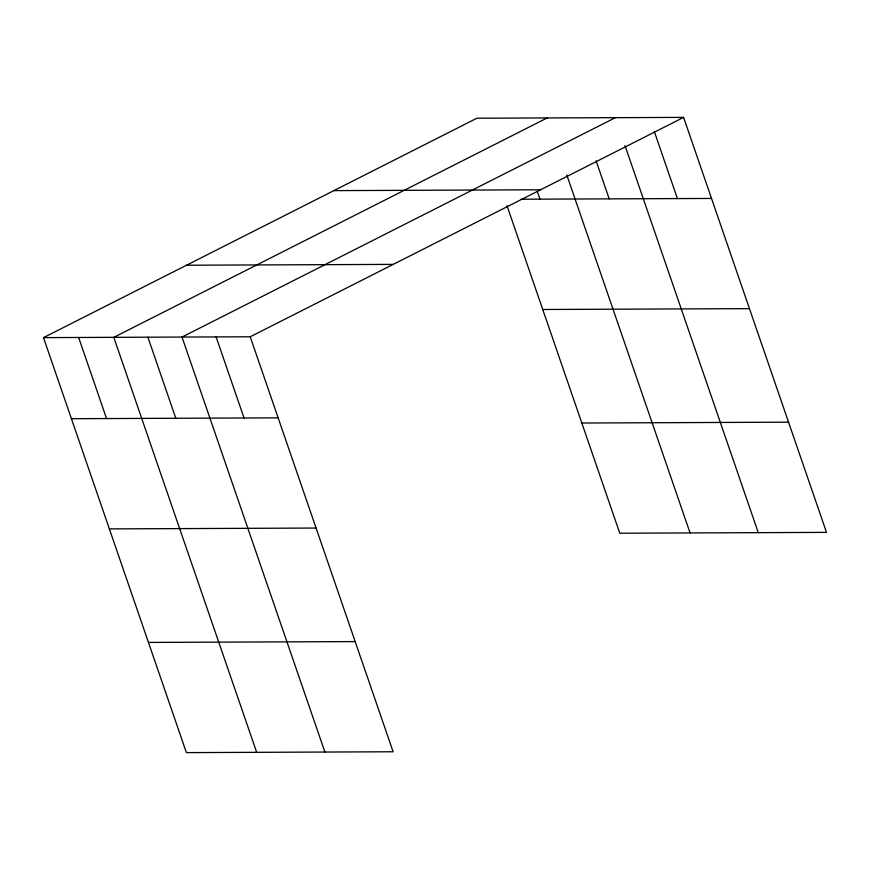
<?xml version="1.0" encoding="UTF-8"?>
<svg xmlns="http://www.w3.org/2000/svg" width="870" height="870" viewBox="0 0 870 870"><rect width="100%" height="100%" fill="white"/><g stroke="black" fill="none" stroke-linecap="round" stroke-linejoin="round"><path stroke-width="1.3" d="M43.5 337.625L250.223 336.777L393.12 751.767L186.397 752.615L43.5 337.625L476.88 118.233L683.602 117.385L826.5 532.375L619.777 533.223L507.003 205.711M547.165 117.939L113.785 337.342L256.683 752.332M615.384 117.657L182.004 337.06L324.901 752.05M250.223 336.777L683.602 117.385M333.862 190.628L540.596 189.78M521.021 199.23L711.519 198.447M186.517 265.23L393.24 264.382M542.739 309.492L749.461 308.643M71.416 418.698L278.139 417.85M581.834 423.027L788.557 422.178M109.359 528.895L316.082 528.046M148.455 642.43L355.178 641.582M654.294 131.457L677.415 198.588M624.986 145.529L758.281 532.647M596.113 160.874L609.196 198.871M566.794 174.946L690.062 532.929M537.323 191.552L539.944 199.154M216.119 336.918L244.035 417.991M147.9 337.201L175.816 418.274M78.648 337.484L106.553 418.557"/></g></svg>
